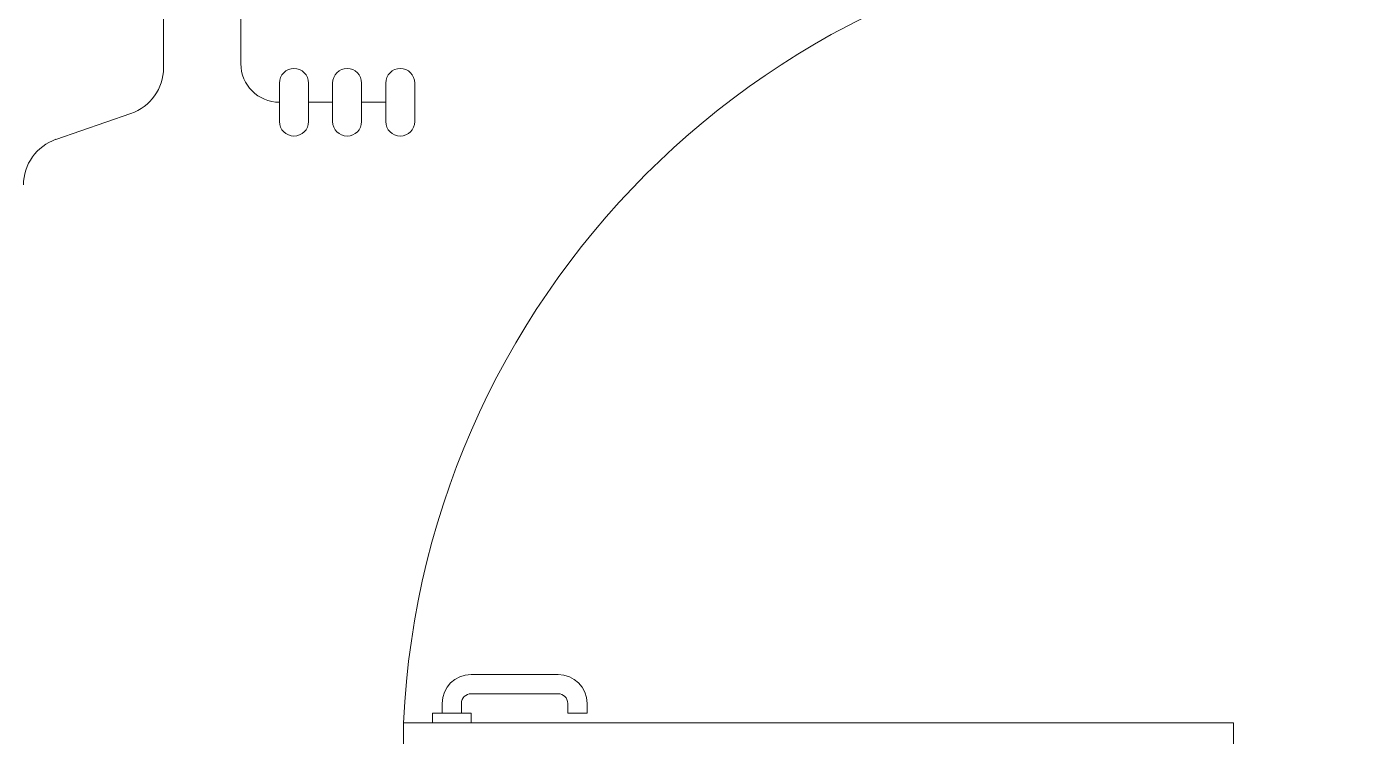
# Model space of a CAD drawing. Header units: millimetres. Extents: x -2143172 to 5255, y -610845 to 279739.
# Drawn here: x -1238049 to -1236679, y -13984 to -13249 of the extents above; entities that cross this region are included whole.
import ezdxf

# ---------------------------------------------------------------- set-up
doc = ezdxf.new("R2010")
doc.units = ezdxf.units.MM
doc.header["$LTSCALE"] = 30
doc.layers.add('LOADING', color=163, linetype='Continuous', lineweight=5)
doc.layers.add('Wooden Joinery', color=7, linetype='Continuous', lineweight=5, true_color=0x521300)

# ---------------------------------------------------------------- blocks, each defined once
blk = doc.blocks.new('A$C72370EFE')
at = {"layer": 'Wooden Joinery'}
for p, q in [((-0.01, -0.04), (-0.02, -0.04)), ((-0.01, -0.03), (-0.01, -0.07)), ((0, -0.03), (-0.01, -0.03)), ((0.04, -0.03), (0.05, -0.03)), ((0.05, -0.03), (0.05, -0.07)), ((0.05, -0.04), (0.06, -0.04)), ((-0.01, -0.06), (-0.02, -0.06)), ((0.05, -0.06), (0.06, -0.06)), ((-0.05, -0.07), (-0.05, -0.16)), ((-0.03, -0.07), (-0.03, -0.16)), ((0, -0.07), (-0.01, -0.07)), ((0.04, -0.07), (0.05, -0.07)), ((0.07, -0.07), (0.07, -0.16)), ((0.09, -0.07), (0.09, -0.16)), ((-0.01, -0.17), (-0.02, -0.17)), ((-0.01, -0.17), (-0.01, -0.19)), ((0.05, -0.17), (0.06, -0.17)), ((0.05, -0.17), (0.05, -0.19)), ((-0.01, -0.19), (-0.02, -0.19)), ((0.05, -0.19), (0.06, -0.19))]:
    blk.add_line(p, q, dxfattribs=at)
for centre, radius, start, end in [((-0.02, -0.07), 0.03, 90, 180), ((0.06, -0.07), 0.03, 0, 90), ((-0.02, -0.07), 0.01, 90, 180), ((0.06, -0.07), 0.01, 0, 90), ((-0.02, -0.16), 0.03, 180, 270), ((-0.02, -0.16), 0.01, 180, 270), ((0.06, -0.16), 0.01, 270, 0), ((0.06, -0.16), 0.03, 270, 0)]:
    blk.add_arc(centre, radius, start, end, dxfattribs=at)
blk = doc.blocks.new('A$C5DAD61B4')
at = {"layer": 'Wooden Joinery'}
for points in [[(80, 959.1), (80, 969.1), (10, 979.1), (10, 959.1)], [(940, 959.1), (940, 969.1), (1010, 979.1), (1010, 959.1)], [(70, 859.1), (70, 849.1), (0, 839.1), (0, 859.1)], [(120, 859.1), (120, 0), (80, 0), (80, 859.1)], [(950, 859.1), (950, 849.1), (1020, 839.1), (1020, 859.1)]]:
    blk.add_lwpolyline(points, close=True, dxfattribs=at)
for points in [[(45, 859.1), (45, 959.1), (20, 959.1), (20, 859.1), (45, 859.1)], [(45, 859.1), (80, 859.1), (80, 899.1), (90, 899.1), (90, 959.1), (45, 959.1), (45, 859.1)], [(975, 859.1), (940, 859.1), (940, 899.1), (930, 899.1), (930, 959.1), (975, 959.1), (975, 859.1)], [(975, 859.1), (975, 959.1), (1000, 959.1), (1000, 859.1), (975, 859.1)]]:
    blk.add_lwpolyline(points, dxfattribs=at)
blk.add_arc((80, 859.1), 860, 272.666, 0, dxfattribs=at)
at = {"layer": 'Wooden Joinery', "xscale": 999.9999999998854, "yscale": 999.9999999998854, "zscale": 999.9999999998854, "rotation": 180}
blk.add_blockref('A$C72370EFE', (120, 0), dxfattribs=at)
blk = doc.blocks.new('D.121.03.06')
at = {"layer": 'LOADING'}
for p, q in [((286488, 5910), (286488, 5770.6)), ((286568, 5875), (286568, 5775)), ((286608, 5715), (286608, 5755)), ((286638, 5755), (286638, 5715)), ((286663, 5715), (286663, 5755)), ((286693, 5755), (286693, 5715)), ((286718, 5715), (286718, 5755)), ((286748, 5755), (286748, 5715)), ((286638, 5735), (286663, 5735)), ((286693, 5735), (286718, 5735)), ((286454.3, 5723.4), (286376.7, 5696.6))]:
    blk.add_line(p, q, dxfattribs=at)
for centre, radius, start, end in [((286438, 5770.6), 50, 289.0256, 360), ((286608, 5775), 40, 180, 270), ((286623, 5755), 15, 0, 180), ((286678, 5755), 15, 0, 180), ((286733, 5755), 15, 0, 180), ((286623, 5715), 15, 180, 360), ((286678, 5715), 15, 180, 360), ((286733, 5715), 15, 180, 360), ((286393, 5649.4), 50, 109.0256, 180)]:
    blk.add_arc(centre, radius, start, end, dxfattribs=at)

msp = doc.modelspace()

# ---------------------------------------------------------------- block references
at = {"layer": 'LOADING'}
msp.add_blockref('D.121.03.06', (-1524394.8, -19062.1, -0.1), dxfattribs=at)
msp.add_blockref('D.121.03.06', (-1524394.8, -19062.1, -0.1), dxfattribs=at)
at = {"layer": 'Wooden Joinery', "xscale": -1, "rotation": 270}
msp.add_blockref('A$C5DAD61B4', (-1237658.5, -14089.7), dxfattribs=at)

doc.saveas('drawing.dxf')
